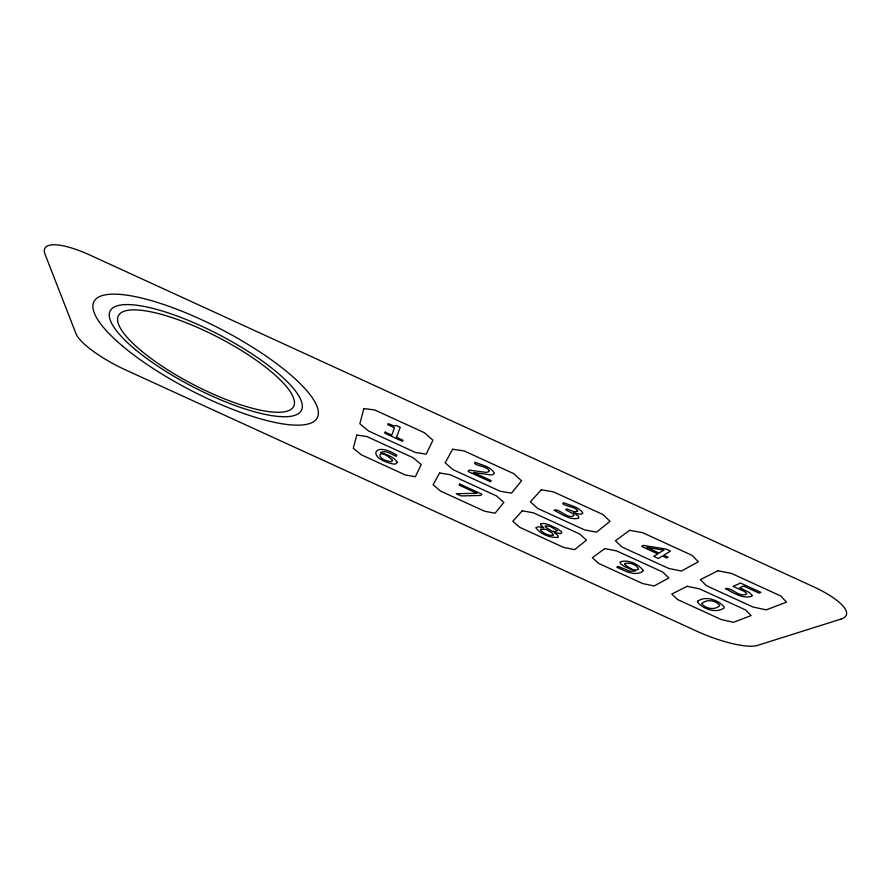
<?xml version="1.0" encoding="UTF-8"?>
<svg xmlns="http://www.w3.org/2000/svg" width="891" height="891" viewBox="0 0 891 891"><rect width="100%" height="100%" fill="white"/><g stroke="black" fill="none" stroke-linecap="round" stroke-linejoin="round"><path stroke-width="1.34" d="M488.992 470.615L488.97 471.573L486.363 472.408L468.978 470.114L468.109 471.495L490.429 481.708L491.219 480.628L473.377 472.453L490.774 474.914L492.812 474.658L494.327 473.143C490.64 466.483 481.485 465.035 474.97 462.229C472.23 465.681 487.7 465.915 488.992 470.615M397.186 462.173L395.682 463.966A11.951 3.23 24.9 0 1 391.182 463.565C366.012 457.128 374.666 440.822 396.751 455.123L396.25 456.37C391.639 454.31 385.458 449.554 380.457 452.661C386.427 454.599 393.677 456.582 397.186 462.173M392.497 460.346L391.617 461.705C373.697 459.756 378.374 445.934 392.497 460.346M624.881 563.947L624.814 564.437C627.921 567.199 634.147 571.833 638.145 569.349L638.446 568.647C636.196 564.549 629.837 562.31 625.326 563.491L624.881 563.947M557.098 530.568L555.349 531.704L551.863 531.159L546.339 527.583A5.469 1.481 22.7 0 1 545.426 525.835L550.014 526.336L557.098 530.568M702.063 603.374L701.93 603.964C705.872 608.843 714.649 610.313 719.538 605.835L719.683 605.256C715.751 600.367 706.953 598.852 702.063 603.374M540.748 529.221L540.57 530.056C543.543 533.575 548.945 536.048 553.478 535.268L552.543 533.341L546.361 529.388L540.748 529.221M356.801 435.064L353.27 448.296L361.412 454.867L405.45 475.014L415.362 476.718L421.22 464.556L413.179 457.762L366.825 436.545L356.801 435.064M363.873 408.568L359.83 423.737L368.473 430.954L415.529 452.494L426.221 454.143L432.926 440.199L424.394 432.725L374.677 409.949L363.873 408.568M697.686 601.225L697.419 602.093C702.977 609.01 715.918 613.71 723.949 608.085L724.283 607.217C718.948 600.189 705.561 595.266 697.686 601.225M752.127 595.377L751.904 596.112C742.838 599.353 733.226 592.704 725.397 588.595C732.034 587.202 738.817 597.828 746.569 594.097L746.547 593.183L743.952 591.212L733.126 586.423L740.51 583.059L760.858 592.381L759.076 593.128L743.595 586.033L739.742 587.759L749.342 592.493L752.127 595.377M385.19 432.124L384.812 433.238L402.487 441.323L402.921 440.243L396.473 437.292L400.237 427.312L396.35 425.53L393.855 425.853L388.108 423.604L387.752 424.651L394.468 427.725L391.784 435.142L385.19 432.124M643.09 570.418L642.734 571.409C634.659 576.666 624.457 570.685 616.75 567.222L618.02 566.398L630.082 571.254L635.55 570.997L624.402 566.542L620.593 563.747L619.991 562.043C627.398 559.025 638.658 563.992 643.09 570.418M540.67 523.841L540.893 525.389L543.866 527.862L538.71 526.726L535.803 527.728C540.414 534.099 550.438 538.186 558.267 537.318L557.978 535.502L554.313 532.662L560.617 533.631L561.798 532.796L561.152 531.448L557.365 528.653L548.945 524.81A10.959 2.963 22.7 0 0 543.51 523.44L540.67 523.841M577.613 511.222L574.127 511.724L566.676 508.861L565.651 509.841L572.924 513.628L574.071 515.377C568.291 520.266 558.234 507.391 554.247 510.287C561.575 514.062 570.051 520.422 578.638 518.217L578.549 516.234L573.526 512.67L579.15 514.096L581.3 514.207L582.903 513.171C579.005 506.823 569.962 505.453 563.48 502.647C559.348 505.386 576.399 506.634 577.479 510.766L577.613 511.222M439.608 472.965L433.093 484.827L440.644 491.13L484.615 511.245L495.084 513.205L503.905 502.401L496.499 495.919L450.222 474.725L439.608 472.965M452.639 449.231L445.177 462.819L453.151 469.724L500.129 491.231L511.456 493.168L521.558 480.795L513.762 473.667L464.133 450.924L452.639 449.231M459.778 484.036L459.11 485.094L477.041 493.302L456.248 493.714L461.093 495.919L480.917 495.441L481.853 494.149L459.778 484.036M522.26 510.81L512.782 521.302L519.754 527.327L563.647 547.419L574.684 549.624L586.456 540.191L579.685 533.999L533.486 512.848L522.26 510.81M541.238 489.816L530.368 501.833L537.685 508.427L584.585 529.9L596.536 532.127L610.034 521.324L602.962 514.53L553.422 491.832L541.238 489.816M604.789 548.589L592.348 557.71L598.741 563.468L642.556 583.527L654.139 585.988L668.863 577.925L662.726 572.022L616.605 550.905L604.789 548.589M629.67 530.323L615.414 540.781L622.063 547.063L668.885 568.503L681.459 571.02L698.344 561.787L691.995 555.316L642.556 532.662L629.67 530.323M643.291 545.415L641.687 546.495L657.781 553.857L653.749 556.374L658.393 558.501L662.47 556.017L666.802 558L668.105 557.209L663.762 555.227L670.477 551.117L665.889 549.023L643.291 545.415M663.762 550.137L659.05 553.066L646.732 547.43L663.762 550.137M687.161 586.3L671.781 594.063L677.594 599.554L721.342 619.579L733.471 622.297L751.135 615.581L745.622 609.967L699.591 588.895L687.161 586.3M717.946 570.763L700.315 579.662L706.307 585.643L753.04 607.038L766.249 609.845L786.486 602.16L780.872 596.034L731.511 573.425L717.946 570.763M841.004 619.089L757.272 645.474A50.208 12.207 20.8 0 1 697.352 631.441L125.575 369.921A50.553 12.351 28 0 1 76.036 333.802L45.118 254.436A59.786 16.706 29.3 0 1 90.292 255.238L812.77 586.412A59.352 16.472 19.5 0 1 841.004 619.089M122.535 346.053A125.876 34.081 27.5 0 0 313.287 421.9A125.876 34.081 27.5 0 0 181.341 311.004A125.876 34.081 27.5 0 0 122.535 346.053M135.454 349.651A107.766 29.147 27.5 0 0 298.318 413.714A107.766 29.147 27.5 0 0 183.847 318.577A107.766 29.147 27.5 0 0 135.454 349.651M141.847 351.321A98.667 26.674 27.4 0 0 290.733 409.559A98.667 26.674 27.4 0 0 185.25 322.375A98.667 26.674 27.4 0 0 141.847 351.321"/></g></svg>
